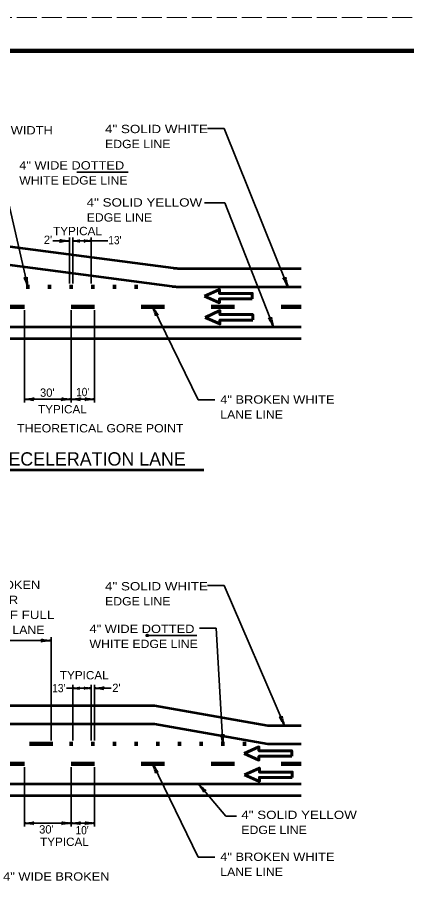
# Model space of a CAD drawing. Extents: x -27 to 653, y -376 to 64.
# Drawn here: x 145.9 to 262.6, y -196.5 to 64 of the extents above; entities that cross this region are included whole.
import ezdxf

# ---------------------------------------------------------------- set-up
doc = ezdxf.new("R2010")
doc.units = 0
doc.header["$PDMODE"] = 32
doc.header["$PDSIZE"] = 0.5
doc.linetypes.add('LONG_DASHED', pattern=[7.5, 6, -1.5])
doc.layers.add('1', color=7, linetype='Continuous', lineweight=40)
doc.layers.add('61', color=7, linetype='Continuous', lineweight=35)

msp = doc.modelspace()

# ---------------------------------------------------------------- linework, layer by layer
at = {"layer": '1', "lineweight": 35}
for p, q in [((202.863, 30.682), (207.863, 30.682)), ((226.971, -16.806), (207.863, 30.682)), ((148.96, -16.806), (140.675, 19.478)), ((163.682, 17.57), (179.09, 17.57)), ((201.992, 8.395), (208.126, 8.395)), ((222.653, -28.806), (208.126, 8.395)), ((161.46, -15.806), (161.46, -2.094)), ((162.46, -15.806), (162.46, -2.094)), ((167.96, -15.806), (167.96, -2.094)), ((156.46, -3.094), (161.46, -3.094)), ((186.46, -22.806), (200.092, -50.794)), ((147.96, -23.806), (147.96, -51.577)), ((161.96, -23.806), (161.96, -51.577)), ((168.96, -23.806), (168.96, -51.577)), ((200.092, -50.794), (205.092, -50.794)), ((202.863, -106.491), (207.863, -106.491)), ((225.96, -148.479), (207.863, -106.491)), ((200.445, -119.214), (205.445, -119.214)), ((207.46, -153.979), (205.445, -119.214)), ((155.96, -152.979), (155.96, -121.973)), ((184.806, -121.43), (199.73, -121.43)), ((100.46, -122.973), (155.96, -122.973)), ((160.569, -137.267), (167.96, -137.267)), ((162.46, -152.979), (162.46, -136.267)), ((167.96, -152.979), (167.96, -136.267)), ((168.96, -152.979), (168.96, -136.267)), ((168.96, -137.267), (173.96, -137.267)), ((147.96, -160.979), (147.96, -178.751)), ((161.96, -160.979), (161.96, -178.751)), ((168.96, -160.979), (168.96, -178.751)), ((186.46, -159.979), (200.092, -187.967)), ((200.211, -165.979), (208.392, -175.65)), ((208.392, -175.65), (211.606, -175.65)), ((200.092, -187.967), (205.092, -187.967))]:
    msp.add_line(p, q, dxfattribs=at)
at = {"layer": '1', "lineweight": 53}
for p, q in [((192.673, -11.221), (15.672, 11.898)), ((192.315, -16.721), (14.96, 6.444)), ((193.968, -11.306), (230.96, -11.306)), ((193.61, -16.806), (230.96, -16.806)), ((14.96, -28.806), (230.96, -28.806)), ((14.96, -32.306), (230.96, -32.306)), ((51.327, -71.734), (201.777, -71.734)), ((88.96, -147.979), (186.96, -147.979)), ((186.96, -147.979), (220.96, -153.979)), ((220.96, -148.479), (230.96, -148.479)), ((220.96, -153.979), (230.96, -153.979)), ((14.96, -165.979), (230.96, -165.979)), ((14.96, -169.479), (230.96, -169.479))]:
    msp.add_line(p, q, dxfattribs=at)
at = {"layer": '1', "lineweight": 106}
for p, q in [((148.46, -16.806), (149.46, -16.806)), ((154.96, -16.806), (155.96, -16.806)), ((161.46, -16.806), (162.46, -16.806)), ((167.96, -16.806), (168.96, -16.806)), ((174.46, -16.806), (175.46, -16.806)), ((180.96, -16.806), (181.96, -16.806)), ((140.96, -22.806), (147.96, -22.806)), ((161.96, -22.806), (168.96, -22.806)), ((182.96, -22.806), (189.96, -22.806)), ((203.96, -22.806), (210.96, -22.806)), ((224.96, -22.806), (230.96, -22.806)), ((149.46, -153.979), (156.46, -153.979)), ((154.96, -153.979), (155.96, -153.979)), ((161.46, -153.979), (162.46, -153.979)), ((167.96, -153.979), (168.96, -153.979)), ((174.46, -153.979), (175.46, -153.979)), ((180.96, -153.979), (181.96, -153.979)), ((187.46, -153.979), (188.46, -153.979)), ((193.96, -153.979), (194.96, -153.979)), ((200.46, -153.979), (201.46, -153.979)), ((206.96, -153.979), (207.96, -153.979)), ((213.46, -153.979), (214.46, -153.979)), ((140.96, -159.979), (147.96, -159.979)), ((161.96, -159.979), (168.96, -159.979)), ((182.96, -159.979), (189.96, -159.979)), ((203.96, -159.979), (210.96, -159.979)), ((224.96, -159.979), (230.96, -159.979))]:
    msp.add_line(p, q, dxfattribs=at)
at = {"layer": '1', "lineweight": 35}
for points in [[(162.46, -3.094), (167.96, -3.094), (172.96, -3.094)], [(147.96, -50.577), (161.96, -50.577), (168.96, -50.577)], [(147.96, -177.751), (161.96, -177.751), (168.96, -177.751)]]:
    msp.add_lwpolyline(points, dxfattribs=at)
at = {"layer": '1', "lineweight": 60}
for points in [[(216.309, -20.413), (216.309, -18.813), (206.469, -18.813), (206.469, -17.633), (202.029, -19.653)], [(202.029, -19.653), (206.469, -21.613), (206.469, -20.453), (216.309, -20.453)], [(216.457, -26.771), (216.457, -25.171), (206.617, -25.171), (206.617, -23.991), (202.177, -26.011)], [(202.177, -26.011), (206.617, -27.971), (206.617, -26.811), (216.457, -26.811)], [(228.146, -157.636), (228.146, -156.036), (218.306, -156.036), (218.306, -154.856), (213.866, -156.876)], [(213.866, -156.876), (218.306, -158.836), (218.306, -157.676), (228.146, -157.676)], [(228.294, -163.995), (228.294, -162.395), (218.454, -162.395), (218.454, -161.215), (214.014, -163.235)], [(214.014, -163.235), (218.454, -165.195), (218.454, -164.035), (228.294, -164.035)]]:
    msp.add_lwpolyline(points, dxfattribs=at)
at = {"layer": '1', "lineweight": 53}
msp.add_lwpolyline([(90.95, -142.479), (186.96, -142.479), (220.96, -148.479)], dxfattribs=at)
for centre, start in [((193.968, -1.306), 262.55779), ((193.61, -6.806), 262.55892)]:
    msp.add_arc(centre, 10, start, 270, dxfattribs=at)
at = {"layer": '1'}
for centre, major_axis, ratio, start_param, end_param in [((160.369, -3.37), (1.786, 0.156), 0.122415, 0.8963533, 3.1415927), ((160.369, -3.37), (1.786, 0.156), 0.122415, 0.8963533, 3.1415927), ((160.339, -2.882), (1.756, -0.176), 0.07063, 3.1407148, 5.41811), ((160.339, -2.882), (1.756, -0.176), 0.07063, 3.1407148, 5.41811), ((163.285, -2.893), (-1.339, -0.117), 0.122415, 0.8963533, 3.1415927), ((163.307, -3.258), (-1.317, 0.132), 0.07063, 3.1407148, 5.41811), ((167.135, -3.295), (1.339, 0.117), 0.122415, 0.8963533, 3.1415927), ((167.113, -2.929), (1.317, -0.132), 0.07063, 3.1407148, 5.41811), ((148.448, -15.803), (0.55, -1.706), 0.122415, 0.8963533, 3.1415927), ((148.917, -15.666), (0.22, -1.751), 0.07063, 3.1407148, 5.41811), ((226.308, -15.897), (0.811, -1.598), 0.122415, 0.8963533, 3.1415927), ((226.749, -15.687), (0.493, -1.695), 0.07063, 3.1407148, 5.41811), ((186.76, -23.906), (-0.611, 1.656), 0.07063, 3.1407148, 5.41811), ((187.186, -23.666), (-0.922, 1.537), 0.122415, 0.8963533, 3.1415927), ((222.442, -27.685), (0.475, -1.7), 0.07063, 3.1407148, 5.41811), ((222.442, -27.685), (0.475, -1.7), 0.07063, 3.1407148, 5.41811), ((221.998, -27.89), (0.795, -1.607), 0.122415, 0.8963533, 3.1415927), ((221.998, -27.89), (0.795, -1.607), 0.122415, 0.8963533, 3.1415927), ((149.051, -50.301), (-1.786, -0.156), 0.122415, 0.8963533, 3.1415927), ((149.081, -50.789), (-1.756, 0.176), 0.07063, 3.1407148, 5.41811), ((160.869, -50.854), (1.786, 0.156), 0.122415, 0.8963533, 3.1415927), ((160.869, -50.854), (1.786, 0.156), 0.122415, 0.8963533, 3.1415927), ((160.839, -50.366), (1.756, -0.176), 0.07063, 3.1407148, 5.41811), ((160.839, -50.366), (1.756, -0.176), 0.07063, 3.1407148, 5.41811), ((163.051, -50.301), (-1.786, -0.156), 0.122415, 0.8963533, 3.1415927), ((163.051, -50.301), (-1.786, -0.156), 0.122415, 0.8963533, 3.1415927), ((163.081, -50.789), (-1.756, 0.176), 0.07063, 3.1407148, 5.41811), ((163.081, -50.789), (-1.756, 0.176), 0.07063, 3.1407148, 5.41811), ((167.869, -50.854), (1.786, 0.156), 0.122415, 0.8963533, 3.1415927), ((167.869, -50.854), (1.786, 0.156), 0.122415, 0.8963533, 3.1415927), ((167.839, -50.366), (1.756, -0.176), 0.07063, 3.1407148, 5.41811), ((167.839, -50.366), (1.756, -0.176), 0.07063, 3.1407148, 5.41811), ((154.869, -123.249), (1.786, 0.156), 0.122415, 0.8963533, 3.1415927), ((154.839, -122.761), (1.756, -0.176), 0.07063, 3.1407148, 5.41811), ((163.285, -137.066), (-1.339, -0.117), 0.122415, 0.8963533, 3.1415927), ((163.307, -137.432), (-1.317, 0.132), 0.07063, 3.1407148, 5.41811), ((167.135, -137.468), (1.339, 0.117), 0.122415, 0.8963533, 3.1415927), ((167.113, -137.102), (1.317, -0.132), 0.07063, 3.1407148, 5.41811), ((170.06, -136.987), (-1.786, -0.156), 0.122415, 0.8963533, 3.1415927), ((170.09, -137.475), (-1.756, 0.176), 0.07063, 3.1407148, 5.41811), ((225.711, -147.366), (0.534, -1.683), 0.07063, 3.1407148, 5.41811), ((225.274, -147.586), (0.85, -1.578), 0.122415, 0.8963533, 3.1415927), ((207.121, -152.906), (0.259, -1.774), 0.122415, 0.8963533, 3.1415927), ((207.606, -152.848), (-0.074, -1.764), 0.07063, 3.1407148, 5.41811), ((186.76, -161.079), (-0.611, 1.656), 0.07063, 3.1407148, 5.41811), ((187.186, -160.839), (-0.922, 1.537), 0.122415, 0.8963533, 3.1415927), ((200.773, -166.971), (-1, 1.454), 0.07063, 3.1407148, 5.41811), ((201.127, -166.634), (-1.272, 1.263), 0.122415, 0.8963533, 3.1415927), ((149.051, -177.474), (-1.786, -0.156), 0.122415, 0.8963533, 3.1415927), ((149.051, -177.474), (-1.786, -0.156), 0.122415, 0.8963533, 3.1415927), ((149.081, -177.962), (-1.756, 0.176), 0.07063, 3.1407148, 5.41811), ((149.081, -177.962), (-1.756, 0.176), 0.07063, 3.1407148, 5.41811), ((160.869, -178.027), (1.786, 0.156), 0.122415, 0.8963533, 3.1415927), ((160.869, -178.027), (1.786, 0.156), 0.122415, 0.8963533, 3.1415927), ((160.839, -177.539), (1.756, -0.176), 0.07063, 3.1407148, 5.41811), ((160.839, -177.539), (1.756, -0.176), 0.07063, 3.1407148, 5.41811), ((163.051, -177.474), (-1.786, -0.156), 0.122415, 0.8963533, 3.1415927), ((163.051, -177.474), (-1.786, -0.156), 0.122415, 0.8963533, 3.1415927), ((163.081, -177.962), (-1.756, 0.176), 0.07063, 3.1407148, 5.41811), ((163.081, -177.962), (-1.756, 0.176), 0.07063, 3.1407148, 5.41811), ((167.869, -178.027), (1.786, 0.156), 0.122415, 0.8963533, 3.1415927), ((167.839, -177.539), (1.756, -0.176), 0.07063, 3.1407148, 5.41811)]:
    msp.add_ellipse(centre, major_axis=major_axis, ratio=ratio, start_param=start_param, end_param=end_param, dxfattribs=at)
msp.add_point((184.806, -121.43), dxfattribs=at)
at = {"layer": '61', "linetype": 'LONG_DASHED', "lineweight": 13}
msp.add_line((-26.776, 63.983), (653.244, 63.983), dxfattribs=at)
at = {"layer": '61', "lineweight": 158}
msp.add_lwpolyline([(642.264, 53.983), (3.224, 53.983), (3.224, -366.036)], dxfattribs=at)

# ---------------------------------------------------------------- texts
at = {"layer": '1'}
for s, width, p in [('FULL RAMP LANE WIDTH', 1.15, (110.121, 28.865)), ('4" SOLID WHITE', 1.2, (172.167, 29.252)), ('EDGE LINE', 1.1, (172.167, 24.752)), ('4" WIDE DOTTED', 1.15, (146.425, 18.339)), ('WHITE EDGE LINE', 1.1, (146.425, 13.839)), ('4" SOLID YELLOW', 1.2, (166.654, 7.218)), ('EDGE LINE', 1.1, (166.654, 2.718)), ('TYPICAL', 1.05, (156.585, -1.365)), ("13'", 0.9, (173.162, -4.087)), ("10'", 0.9, (163.496, -49.654)), ('4" BROKEN WHITE', 1.15, (206.715, -51.901)), ('TYPICAL', 1.05, (152.057, -54.819)), ('LANE LINE', 1.1, (206.715, -56.401)), ('THEORETICAL GORE POINT', 1.1, (145.805, -60.525)), ('DASHED LINE (OR BROKEN', 1.15, (101.675, -107.498)), ('4" SOLID WHITE', 1.2, (172.167, -107.922)), ('WHITE EDGE LINE) FOR', 1.15, (101.675, -111.998)), ('EDGE LINE', 1.1, (172.167, -112.422)), ('ONE-HALF LENGTH OF FULL', 1.2, (101.675, -116.498)), ('WIDTH DECELERATION LANE', 1.1, (101.675, -120.998)), ('4" WIDE DOTTED', 1.15, (167.494, -120.705)), ('WHITE EDGE LINE', 1.1, (167.494, -125.205)), ('TYPICAL', 1.05, (158.619, -134.608)), ("13'", 0.9, (156.339, -138.476)), ('4" SOLID YELLOW', 1.2, (213.03, -176.503)), ("10'", 0.9, (163.341, -181.106)), ('EDGE LINE', 1.1, (213.03, -181.003)), ('TYPICAL', 1.05, (152.668, -184.578)), ('4" BROKEN WHITE', 1.15, (206.715, -189.074)), ('4" WIDE BROKEN', 1.15, (141.596, -194.991)), ('LANE LINE', 1.1, (206.715, -193.574))]:
    msp.add_text(s, height=2.5, dxfattribs=dict(at, width=width)).set_placement(p)
for s, height, p in [("2'", 2.5, (153.797, -3.988)), ("30'", 2.5, (152.66, -49.835)), ('EXIT RAMP: STRAIGHT TAPERED DECELERATION LANE', 4, (52.233, -70.475)), ("2'", 2.5, (174.327, -138.408)), ("30'", 2.5, (152.397, -180.853))]:
    msp.add_text(s, height=height, dxfattribs=at).set_placement(p)

doc.saveas('drawing.dxf')
